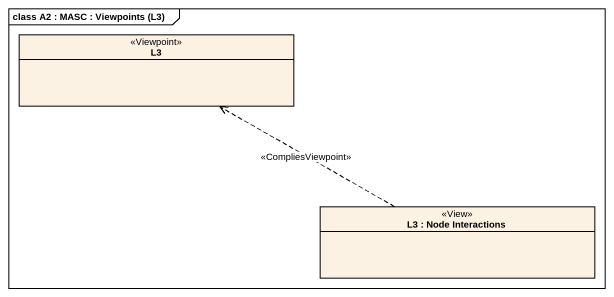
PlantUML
@startuml
mainframe class A2 : MASC : Viewpoints (L3)
hide circle
hide empty members
class L3 <<Viewpoint>>
class "L3 : Node Interactions" as L3_Node_Interactions <<View>>
L3_Node_Interactions .left.> L3 : <<CompliesViewpoint>>
@enduml
